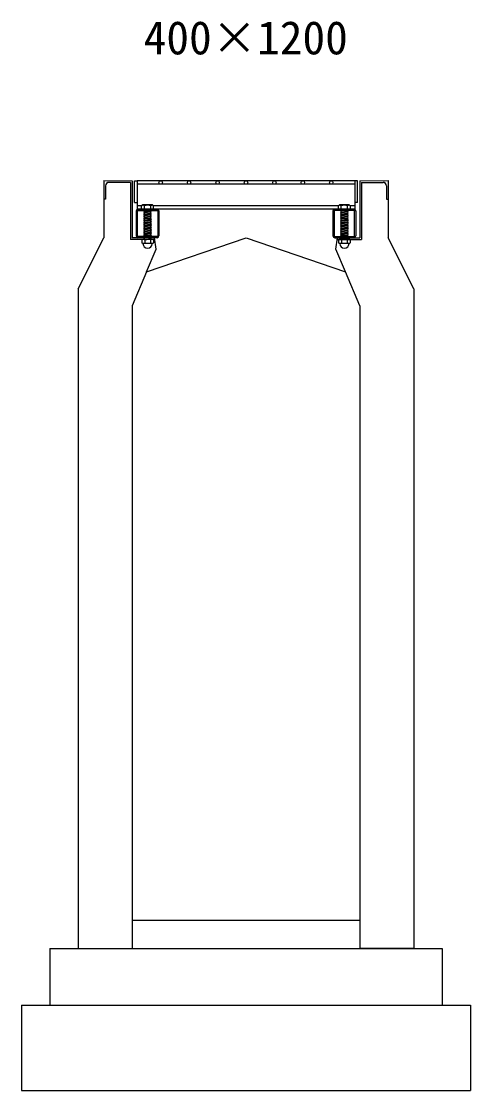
# Model space of a CAD drawing. Units: millimetres, scale not verified. Extents: x -16800 to 16800, y -5940 to 5940.
# Drawn here: x -6170 to -5380, y -3340 to -1459 of the extents above; entities that cross this region are included whole.
import ezdxf
from ezdxf.enums import TextEntityAlignment as Align

# ---------------------------------------------------------------- set-up
doc = ezdxf.new("R2010")
doc.units = ezdxf.units.MM
doc.header["$LTSCALE"] = 20
doc.linetypes.add('DOTTED', pattern=[1.75, 0.25, -1.5])
for name, color, linetype, lineweight in [('0-2_HATCH', 6, 'Continuous', 25), ('0-5_OUTLINE', 3, 'Continuous', 25), ('0-6_TXT', 7, 'Continuous', 25), ('0-A__0-5_D-BMK', 6, 'Continuous', 25)]:
    doc.layers.add(name, color=color, linetype=linetype, lineweight=lineweight)
doc.styles.add('ＭＳ ゴシック', font='')
doc.styles.get('ＭＳ ゴシック').set_extended_font_data('MS Gothic')

msp = doc.modelspace()

# ---------------------------------------------------------------- linework, layer by layer
at = {"layer": '0-2_HATCH'}
for p, q in [((-6021.8, -1748.23), (-6021.8, -1772.18)), ((-5978.18, -1742.81), (-6015.94, -1742.43)), ((-5978.18, -1742.81), (-5978.18, -1842.84)), ((-5974.98, -1739.64), (-5974.98, -1839.64)), ((-5575.02, -1739.64), (-5575.02, -1839.64)), ((-5571.82, -1742.81), (-5534.06, -1742.43)), ((-5571.82, -1742.81), (-5571.82, -1842.84)), ((-5528.2, -1748.23), (-5528.2, -1772.18)), ((-6021.8, -1772.18), (-6025, -1772.15)), ((-5528.2, -1772.18), (-5525, -1772.15)), ((-5935.98, -1839.64), (-5974.98, -1839.64)), ((-5932.98, -1859.64), (-5935.98, -1839.64)), ((-5617.02, -1859.64), (-5614.02, -1839.64)), ((-5614.02, -1839.64), (-5575.02, -1839.64)), ((-5935.5, -1842.84), (-5978.18, -1842.84)), ((-5949.79, -1899.64), (-5932.98, -1859.64)), ((-5600.21, -1899.64), (-5617.02, -1859.64)), ((-5614.5, -1842.84), (-5571.82, -1842.84))]:
    msp.add_line(p, q, dxfattribs=at)
for centre, start, end in [((-6016, -1748.23), 89.42706, 180), ((-5534, -1748.23), 0, 90.57294)]:
    msp.add_arc(centre, 5.8, start, end, dxfattribs=at)
at = {"layer": '0-5_OUTLINE'}
for p, q in [((-6025, -1739.14), (-5974.98, -1739.64)), ((-6025, -1739.14), (-6025, -1839.64)), ((-5575.02, -1739.64), (-5525, -1739.14)), ((-5525, -1739.14), (-5525, -1839.64)), ((-6070, -1929.64), (-6025, -1839.64)), ((-5480, -1929.64), (-5525, -1839.64)), ((-5949.8, -1899.64), (-5975, -1959.64)), ((-5575, -1959.64), (-5600.21, -1899.64)), ((-6070, -1929.64), (-6070, -3089.64)), ((-5480, -1929.64), (-5480, -3089.64)), ((-5975, -1959.64), (-5975, -3089.64)), ((-5575, -1959.64), (-5575, -3089.64)), ((-5975, -3039.64), (-5575, -3039.64)), ((-6120, -3089.64), (-6120, -3189.64)), ((-6120, -3089.64), (-5430, -3089.64)), ((-6070, -3089.64), (-5975, -3089.64)), ((-5480, -3089.64), (-5575, -3089.64)), ((-5430, -3089.64), (-5430, -3189.64)), ((-6170, -3189.64), (-6170, -3339.64)), ((-6170, -3189.64), (-5380, -3189.64)), ((-5380, -3189.64), (-5380, -3339.64)), ((-6170, -3339.64), (-5380, -3339.64))]:
    msp.add_line(p, q, dxfattribs=at)
msp.add_lwpolyline([(-5949.8, -1899.64), (-5775, -1839.64), (-5600.21, -1899.64)], dxfattribs=at)
at = {"layer": '0-A__0-5_D-BMK'}
for p, q in [((-5966.52, -1739.64), (-5966.52, -1789.64)), ((-5583.52, -1739.64), (-5966.52, -1739.64)), ((-5583.52, -1745.64), (-5966.52, -1745.64)), ((-5579.02, -1777.64), (-5579.02, -1739.64)), ((-5971.02, -1777.64), (-5966.52, -1777.64)), ((-5958.5, -1783.64), (-5966.52, -1783.64)), ((-5956.5, -1782.14), (-5958.5, -1783.64)), ((-5958.5, -1789.64), (-5958.5, -1783.64)), ((-5958.17, -1783.37), (-5956.5, -1782.14)), ((-5939.5, -1782.14), (-5956.5, -1782.14)), ((-5953.5, -1789.64), (-5953.5, -1783.64)), ((-5942.5, -1789.64), (-5942.5, -1783.64)), ((-5937.83, -1783.37), (-5939.5, -1782.14)), ((-5612.5, -1783.64), (-5937.5, -1783.64)), ((-5937.5, -1789.64), (-5937.5, -1783.64)), ((-5610.5, -1782.14), (-5612.5, -1783.64)), ((-5612.5, -1789.64), (-5612.5, -1783.64)), ((-5612.17, -1783.37), (-5610.5, -1782.14)), ((-5593.5, -1782.14), (-5610.5, -1782.14)), ((-5607.5, -1789.64), (-5607.5, -1783.64)), ((-5596.5, -1789.64), (-5596.5, -1783.64)), ((-5591.83, -1783.37), (-5593.5, -1782.14)), ((-5583.52, -1783.64), (-5591.5, -1783.64)), ((-5591.5, -1789.64), (-5591.5, -1783.64)), ((-5579.02, -1777.64), (-5583.52, -1777.64)), ((-5968.02, -1792.64), (-5968.02, -1836.64)), ((-5583.52, -1789.64), (-5966.52, -1789.64)), ((-5965.02, -1789.64), (-5931.02, -1789.64)), ((-5937.5, -1789.64), (-5958.5, -1789.64)), ((-5954.5, -1789.64), (-5941.5, -1789.64)), ((-5954.5, -1790.64), (-5953.5, -1789.64)), ((-5953.5, -1791.64), (-5954.5, -1790.64)), ((-5941.5, -1791.64), (-5954.5, -1792.64)), ((-5954.5, -1792.64), (-5953.5, -1791.64)), ((-5953.5, -1793.64), (-5954.5, -1792.64)), ((-5954.5, -1794.64), (-5953.5, -1793.64)), ((-5941.5, -1793.64), (-5954.5, -1794.64)), ((-5953.5, -1795.64), (-5954.5, -1794.64)), ((-5954.5, -1796.64), (-5953.5, -1795.64)), ((-5941.5, -1795.64), (-5954.5, -1796.64)), ((-5953.5, -1797.64), (-5954.5, -1796.64)), ((-5954.5, -1798.64), (-5953.5, -1797.64)), ((-5941.5, -1797.64), (-5954.5, -1798.64)), ((-5953.5, -1799.64), (-5954.5, -1798.64)), ((-5954.5, -1800.64), (-5953.5, -1799.64)), ((-5941.5, -1799.64), (-5954.5, -1800.64)), ((-5953.5, -1801.64), (-5954.5, -1800.64)), ((-5941.5, -1801.64), (-5954.5, -1802.64)), ((-5954.5, -1802.64), (-5953.5, -1801.64)), ((-5941.5, -1803.64), (-5954.5, -1804.64)), ((-5953.5, -1805.64), (-5954.5, -1804.64)), ((-5942.5, -1790.64), (-5941.5, -1789.64)), ((-5941.5, -1791.64), (-5942.5, -1790.64)), ((-5942.5, -1794.64), (-5941.5, -1793.64)), ((-5941.5, -1795.64), (-5942.5, -1794.64)), ((-5942.5, -1796.64), (-5941.5, -1795.64)), ((-5941.5, -1797.64), (-5942.5, -1796.64)), ((-5942.5, -1798.64), (-5941.5, -1797.64)), ((-5941.5, -1799.64), (-5942.5, -1798.64)), ((-5942.5, -1802.64), (-5941.5, -1801.64)), ((-5941.5, -1803.64), (-5942.5, -1802.64)), ((-5942.5, -1804.64), (-5941.5, -1803.64)), ((-5941.5, -1805.64), (-5942.5, -1804.64)), ((-5928.02, -1792.64), (-5928.02, -1836.64)), ((-5622.02, -1792.64), (-5622.02, -1836.64)), ((-5585.02, -1789.64), (-5619.02, -1789.64)), ((-5591.5, -1789.64), (-5612.5, -1789.64)), ((-5608.5, -1789.64), (-5595.5, -1789.64)), ((-5608.5, -1790.64), (-5607.5, -1789.64)), ((-5607.5, -1791.64), (-5608.5, -1790.64)), ((-5595.5, -1791.64), (-5608.5, -1792.64)), ((-5608.5, -1792.64), (-5607.5, -1791.64)), ((-5607.5, -1793.64), (-5608.5, -1792.64)), ((-5608.5, -1794.64), (-5607.5, -1793.64)), ((-5595.5, -1793.64), (-5608.5, -1794.64)), ((-5607.5, -1795.64), (-5608.5, -1794.64)), ((-5608.5, -1796.64), (-5607.5, -1795.64)), ((-5595.5, -1795.64), (-5608.5, -1796.64)), ((-5607.5, -1797.64), (-5608.5, -1796.64)), ((-5608.5, -1798.64), (-5607.5, -1797.64)), ((-5595.5, -1797.64), (-5608.5, -1798.64)), ((-5607.5, -1799.64), (-5608.5, -1798.64)), ((-5608.5, -1800.64), (-5607.5, -1799.64)), ((-5595.5, -1799.64), (-5608.5, -1800.64)), ((-5607.5, -1801.64), (-5608.5, -1800.64)), ((-5595.5, -1801.64), (-5608.5, -1802.64)), ((-5608.5, -1802.64), (-5607.5, -1801.64)), ((-5595.5, -1803.64), (-5608.5, -1804.64)), ((-5607.5, -1805.64), (-5608.5, -1804.64)), ((-5596.5, -1790.64), (-5595.5, -1789.64)), ((-5595.5, -1791.64), (-5596.5, -1790.64)), ((-5596.5, -1794.64), (-5595.5, -1793.64)), ((-5595.5, -1795.64), (-5596.5, -1794.64)), ((-5596.5, -1796.64), (-5595.5, -1795.64)), ((-5595.5, -1797.64), (-5596.5, -1796.64)), ((-5596.5, -1798.64), (-5595.5, -1797.64)), ((-5595.5, -1799.64), (-5596.5, -1798.64)), ((-5596.5, -1802.64), (-5595.5, -1801.64)), ((-5595.5, -1803.64), (-5596.5, -1802.64)), ((-5596.5, -1804.64), (-5595.5, -1803.64)), ((-5595.5, -1805.64), (-5596.5, -1804.64)), ((-5582.02, -1792.64), (-5582.02, -1836.64)), ((-5941.5, -1805.64), (-5954.5, -1806.64)), ((-5954.5, -1806.64), (-5953.5, -1805.64)), ((-5953.5, -1807.64), (-5954.5, -1806.64)), ((-5941.5, -1807.64), (-5954.5, -1808.64)), ((-5954.5, -1808.64), (-5953.5, -1807.64)), ((-5953.5, -1809.64), (-5954.5, -1808.64)), ((-5941.5, -1809.64), (-5954.5, -1810.64)), ((-5954.5, -1810.64), (-5953.5, -1809.64)), ((-5953.5, -1811.64), (-5954.5, -1810.64)), ((-5941.5, -1811.64), (-5954.5, -1812.64)), ((-5954.5, -1812.64), (-5953.5, -1811.64)), ((-5953.5, -1813.64), (-5954.5, -1812.64)), ((-5941.5, -1813.64), (-5954.5, -1814.64)), ((-5954.5, -1814.64), (-5953.5, -1813.64)), ((-5953.5, -1815.64), (-5954.5, -1814.64)), ((-5941.5, -1815.64), (-5954.5, -1816.64)), ((-5954.5, -1816.64), (-5953.5, -1815.64)), ((-5953.5, -1817.64), (-5954.5, -1816.64)), ((-5941.5, -1817.64), (-5954.5, -1818.64)), ((-5954.5, -1818.64), (-5953.5, -1817.64)), ((-5953.5, -1819.64), (-5954.5, -1818.64)), ((-5941.5, -1819.64), (-5954.5, -1820.64)), ((-5954.5, -1820.64), (-5953.5, -1819.64)), ((-5953.5, -1821.64), (-5954.5, -1820.64)), ((-5941.5, -1821.64), (-5954.5, -1822.64)), ((-5954.5, -1822.64), (-5953.5, -1821.64)), ((-5953.5, -1823.64), (-5954.5, -1822.64)), ((-5941.5, -1823.64), (-5954.5, -1824.64)), ((-5954.5, -1824.64), (-5953.5, -1823.64)), ((-5942.5, -1806.64), (-5941.5, -1805.64)), ((-5942.5, -1806.64), (-5941.5, -1807.64)), ((-5942.5, -1808.64), (-5941.5, -1807.64)), ((-5942.5, -1808.64), (-5941.5, -1809.64)), ((-5942.5, -1810.64), (-5941.5, -1809.64)), ((-5942.5, -1810.64), (-5941.5, -1811.64)), ((-5942.5, -1812.64), (-5941.5, -1811.64)), ((-5942.5, -1812.64), (-5941.5, -1813.64)), ((-5942.5, -1814.64), (-5941.5, -1813.64)), ((-5942.5, -1814.64), (-5941.5, -1815.64)), ((-5942.5, -1816.64), (-5941.5, -1815.64)), ((-5942.5, -1816.64), (-5941.5, -1817.64)), ((-5942.5, -1818.64), (-5941.5, -1817.64)), ((-5942.5, -1818.64), (-5941.5, -1819.64)), ((-5942.5, -1820.64), (-5941.5, -1819.64)), ((-5942.5, -1820.64), (-5941.5, -1821.64)), ((-5942.5, -1822.64), (-5941.5, -1821.64)), ((-5942.5, -1822.64), (-5941.5, -1823.64)), ((-5942.5, -1824.64), (-5941.5, -1823.64)), ((-5595.5, -1805.64), (-5608.5, -1806.64)), ((-5608.5, -1806.64), (-5607.5, -1805.64)), ((-5607.5, -1807.64), (-5608.5, -1806.64)), ((-5595.5, -1807.64), (-5608.5, -1808.64)), ((-5608.5, -1808.64), (-5607.5, -1807.64)), ((-5607.5, -1809.64), (-5608.5, -1808.64)), ((-5595.5, -1809.64), (-5608.5, -1810.64)), ((-5608.5, -1810.64), (-5607.5, -1809.64)), ((-5607.5, -1811.64), (-5608.5, -1810.64)), ((-5595.5, -1811.64), (-5608.5, -1812.64)), ((-5608.5, -1812.64), (-5607.5, -1811.64)), ((-5607.5, -1813.64), (-5608.5, -1812.64)), ((-5595.5, -1813.64), (-5608.5, -1814.64)), ((-5608.5, -1814.64), (-5607.5, -1813.64)), ((-5607.5, -1815.64), (-5608.5, -1814.64)), ((-5595.5, -1815.64), (-5608.5, -1816.64)), ((-5608.5, -1816.64), (-5607.5, -1815.64)), ((-5607.5, -1817.64), (-5608.5, -1816.64)), ((-5595.5, -1817.64), (-5608.5, -1818.64)), ((-5608.5, -1818.64), (-5607.5, -1817.64)), ((-5607.5, -1819.64), (-5608.5, -1818.64)), ((-5595.5, -1819.64), (-5608.5, -1820.64)), ((-5608.5, -1820.64), (-5607.5, -1819.64)), ((-5607.5, -1821.64), (-5608.5, -1820.64)), ((-5595.5, -1821.64), (-5608.5, -1822.64)), ((-5608.5, -1822.64), (-5607.5, -1821.64)), ((-5607.5, -1823.64), (-5608.5, -1822.64)), ((-5595.5, -1823.64), (-5608.5, -1824.64)), ((-5608.5, -1824.64), (-5607.5, -1823.64)), ((-5596.5, -1806.64), (-5595.5, -1805.64)), ((-5596.5, -1806.64), (-5595.5, -1807.64)), ((-5596.5, -1808.64), (-5595.5, -1807.64)), ((-5596.5, -1808.64), (-5595.5, -1809.64)), ((-5596.5, -1810.64), (-5595.5, -1809.64)), ((-5596.5, -1810.64), (-5595.5, -1811.64)), ((-5596.5, -1812.64), (-5595.5, -1811.64)), ((-5596.5, -1812.64), (-5595.5, -1813.64)), ((-5596.5, -1814.64), (-5595.5, -1813.64)), ((-5596.5, -1814.64), (-5595.5, -1815.64)), ((-5596.5, -1816.64), (-5595.5, -1815.64)), ((-5596.5, -1816.64), (-5595.5, -1817.64)), ((-5596.5, -1818.64), (-5595.5, -1817.64)), ((-5596.5, -1818.64), (-5595.5, -1819.64)), ((-5596.5, -1820.64), (-5595.5, -1819.64)), ((-5596.5, -1820.64), (-5595.5, -1821.64)), ((-5596.5, -1822.64), (-5595.5, -1821.64)), ((-5596.5, -1822.64), (-5595.5, -1823.64)), ((-5596.5, -1824.64), (-5595.5, -1823.64)), ((-5931.02, -1839.64), (-5965.02, -1839.64)), ((-5953.5, -1825.64), (-5954.5, -1824.64)), ((-5941.5, -1825.64), (-5954.5, -1826.64)), ((-5954.5, -1826.64), (-5953.5, -1825.64)), ((-5953.5, -1827.64), (-5954.5, -1826.64)), ((-5941.5, -1827.64), (-5954.5, -1828.64)), ((-5954.5, -1828.64), (-5953.5, -1827.64)), ((-5953.5, -1829.64), (-5954.5, -1828.64)), ((-5941.5, -1829.64), (-5954.5, -1830.64)), ((-5954.5, -1830.64), (-5953.5, -1829.64)), ((-5953.5, -1831.64), (-5954.5, -1830.64)), ((-5941.5, -1831.64), (-5954.5, -1832.64)), ((-5954.5, -1832.64), (-5953.5, -1831.64)), ((-5953.5, -1833.64), (-5954.5, -1832.64)), ((-5954.5, -1834.64), (-5953.5, -1833.64)), ((-5941.5, -1833.65), (-5954.5, -1834.65)), ((-5953.5, -1835.64), (-5954.5, -1834.65)), ((-5941.49, -1835.65), (-5954.49, -1836.65)), ((-5954.49, -1836.65), (-5953.49, -1835.65)), ((-5953.49, -1837.65), (-5954.49, -1836.65)), ((-5954.49, -1838.65), (-5953.49, -1837.65)), ((-5953.49, -1839.65), (-5954.49, -1838.65)), ((-5954.49, -1840.65), (-5953.49, -1839.65)), ((-5953.49, -1841.65), (-5954.49, -1840.65)), ((-5954.49, -1842.65), (-5953.49, -1841.65)), ((-5954.3, -1842.84), (-5954.49, -1842.65)), ((-5942.5, -1824.64), (-5941.5, -1825.64)), ((-5942.5, -1826.64), (-5941.5, -1825.64)), ((-5942.5, -1826.64), (-5941.5, -1827.64)), ((-5942.5, -1828.64), (-5941.5, -1827.64)), ((-5942.5, -1828.64), (-5941.5, -1829.64)), ((-5942.5, -1830.64), (-5941.5, -1829.64)), ((-5942.5, -1830.64), (-5941.5, -1831.64)), ((-5942.5, -1832.64), (-5941.5, -1831.64)), ((-5942.5, -1832.64), (-5941.5, -1833.65)), ((-5942.5, -1834.65), (-5941.5, -1833.65)), ((-5942.5, -1834.65), (-5941.49, -1835.65)), ((-5942.49, -1836.65), (-5941.49, -1835.65)), ((-5942.49, -1836.65), (-5941.49, -1837.65)), ((-5942.49, -1838.65), (-5941.49, -1837.65)), ((-5942.49, -1838.65), (-5941.49, -1839.65)), ((-5942.49, -1840.65), (-5941.49, -1839.65)), ((-5942.49, -1840.65), (-5941.49, -1841.65)), ((-5942.49, -1842.65), (-5941.49, -1841.65)), ((-5942.49, -1842.65), (-5942.3, -1842.84)), ((-5619.02, -1839.64), (-5585.02, -1839.64)), ((-5607.5, -1825.64), (-5608.5, -1824.64)), ((-5595.5, -1825.64), (-5608.5, -1826.64)), ((-5608.5, -1826.64), (-5607.5, -1825.64)), ((-5607.5, -1827.64), (-5608.5, -1826.64)), ((-5595.5, -1827.64), (-5608.5, -1828.64)), ((-5608.5, -1828.64), (-5607.5, -1827.64)), ((-5607.5, -1829.64), (-5608.5, -1828.64)), ((-5595.5, -1829.64), (-5608.5, -1830.64)), ((-5608.5, -1830.64), (-5607.5, -1829.64)), ((-5607.5, -1831.64), (-5608.5, -1830.64)), ((-5595.5, -1831.64), (-5608.5, -1832.64)), ((-5608.5, -1832.64), (-5607.5, -1831.64)), ((-5607.5, -1833.64), (-5608.5, -1832.64)), ((-5595.5, -1833.64), (-5608.5, -1834.65)), ((-5608.5, -1834.64), (-5607.5, -1833.64)), ((-5607.5, -1835.64), (-5608.5, -1834.65)), ((-5595.49, -1835.65), (-5608.49, -1836.65)), ((-5608.49, -1836.65), (-5607.49, -1835.65)), ((-5607.49, -1837.65), (-5608.49, -1836.65)), ((-5608.49, -1838.65), (-5607.49, -1837.65)), ((-5607.49, -1839.65), (-5608.49, -1838.65)), ((-5608.49, -1840.65), (-5607.49, -1839.65)), ((-5607.49, -1841.65), (-5608.49, -1840.65)), ((-5608.49, -1842.65), (-5607.49, -1841.65)), ((-5608.3, -1842.84), (-5608.49, -1842.65)), ((-5596.5, -1824.64), (-5595.5, -1825.64)), ((-5596.5, -1826.64), (-5595.5, -1825.64)), ((-5596.5, -1826.64), (-5595.5, -1827.64)), ((-5596.5, -1828.64), (-5595.5, -1827.64)), ((-5596.5, -1828.64), (-5595.5, -1829.64)), ((-5596.5, -1830.64), (-5595.5, -1829.64)), ((-5596.5, -1830.64), (-5595.5, -1831.64)), ((-5596.5, -1832.64), (-5595.5, -1831.64)), ((-5596.5, -1832.64), (-5595.5, -1833.65)), ((-5596.5, -1834.65), (-5595.5, -1833.65)), ((-5596.5, -1834.65), (-5595.49, -1835.65)), ((-5596.49, -1836.65), (-5595.49, -1835.65)), ((-5596.49, -1836.65), (-5595.49, -1837.65)), ((-5596.49, -1838.65), (-5595.49, -1837.65)), ((-5596.49, -1838.65), (-5595.49, -1839.65)), ((-5596.49, -1840.65), (-5595.49, -1839.65)), ((-5596.49, -1840.65), (-5595.49, -1841.65)), ((-5596.49, -1842.65), (-5595.49, -1841.65)), ((-5596.49, -1842.65), (-5596.3, -1842.84)), ((-5957.34, -1842.84), (-5958.21, -1843.49)), ((-5958.21, -1843.49), (-5958.21, -1848.68)), ((-5956.51, -1849.65), (-5958.21, -1848.68)), ((-5938.66, -1842.84), (-5957.34, -1842.84)), ((-5956.51, -1849.97), (-5956.51, -1849.65)), ((-5939.49, -1849.65), (-5956.51, -1849.65)), ((-5939.49, -1849.97), (-5956.51, -1849.97)), ((-5953.1, -1843.49), (-5953.1, -1848.68)), ((-5942.9, -1843.49), (-5942.9, -1848.68)), ((-5939.49, -1849.65), (-5937.79, -1848.68)), ((-5939.49, -1849.97), (-5939.49, -1849.65)), ((-5938.66, -1842.84), (-5937.79, -1843.49)), ((-5937.79, -1843.49), (-5937.79, -1848.68)), ((-5611.34, -1842.84), (-5612.21, -1843.49)), ((-5612.21, -1843.49), (-5612.21, -1848.68)), ((-5610.51, -1849.65), (-5612.21, -1848.68)), ((-5592.66, -1842.84), (-5611.34, -1842.84)), ((-5610.51, -1849.97), (-5610.51, -1849.65)), ((-5593.49, -1849.65), (-5610.51, -1849.65)), ((-5593.49, -1849.97), (-5610.51, -1849.97)), ((-5607.1, -1843.49), (-5607.1, -1848.68)), ((-5596.9, -1843.49), (-5596.9, -1848.68)), ((-5593.49, -1849.65), (-5591.79, -1848.68)), ((-5593.49, -1849.97), (-5593.49, -1849.65)), ((-5592.66, -1842.84), (-5591.79, -1843.49)), ((-5591.79, -1843.49), (-5591.79, -1848.68))]:
    msp.add_line(p, q, dxfattribs=at)
at = {"layer": '0-A__0-5_D-BMK', "linetype": 'DOTTED'}
for p, q in [((-5941.5, -1789.64), (-5954.5, -1790.64)), ((-5595.5, -1789.64), (-5608.5, -1790.64)), ((-5941.49, -1837.65), (-5954.49, -1838.65)), ((-5941.49, -1839.65), (-5954.49, -1840.65)), ((-5941.49, -1841.65), (-5954.49, -1842.65)), ((-5595.49, -1837.65), (-5608.49, -1838.65)), ((-5595.49, -1839.65), (-5608.49, -1840.65)), ((-5595.49, -1841.65), (-5608.49, -1842.65)), ((-5954.3, -1842.84), (-5942.3, -1842.84)), ((-5608.3, -1842.84), (-5596.3, -1842.84))]:
    msp.add_line(p, q, dxfattribs=at)
at = {"layer": '0-A__0-5_D-BMK'}
for points in [[(-5971.02, -1777.64), (-5971.02, -1739.64), (-5966.52, -1739.64)], [(-5579.02, -1739.64), (-5583.52, -1739.64), (-5583.52, -1789.64)], [(-5954.5, -1804.64), (-5953.5, -1803.64), (-5954.5, -1802.64)], [(-5941.5, -1793.64), (-5942.5, -1792.64), (-5941.5, -1791.64)], [(-5941.5, -1801.64), (-5942.5, -1800.64), (-5941.5, -1799.64)], [(-5608.5, -1804.64), (-5607.5, -1803.64), (-5608.5, -1802.64)], [(-5595.5, -1793.64), (-5596.5, -1792.64), (-5595.5, -1791.64)], [(-5595.5, -1801.64), (-5596.5, -1800.64), (-5595.5, -1799.64)]]:
    msp.add_lwpolyline(points, dxfattribs=at)
for points in [[(-5930.32, -1791.94), (-5930.32, -1837.34), (-5965.72, -1837.34), (-5965.72, -1791.94)], [(-5619.72, -1791.94), (-5619.72, -1837.34), (-5584.32, -1837.34), (-5584.32, -1791.94)]]:
    msp.add_lwpolyline(points, close=True, dxfattribs=at)
for centre in [(-5925.02, -1742.64), (-5875.02, -1742.64), (-5825.02, -1742.64), (-5775.02, -1742.64), (-5725.02, -1742.64), (-5675.02, -1742.64), (-5625.02, -1742.64)]:
    msp.add_circle(centre, 3, dxfattribs=at)
for centre, radius, start, end in [((-5956, -1786.27), 3.62, 46.39563, 133.60437), ((-5948, -1798.27), 15.62, 69.39075, 110.60925), ((-5940, -1786.27), 3.62, 46.39563, 133.60437), ((-5610, -1786.27), 3.62, 46.39563, 133.60437), ((-5602, -1798.27), 15.62, 69.39075, 110.60925), ((-5594, -1786.27), 3.62, 46.39563, 133.60437), ((-5965.02, -1792.64), 3, 90, 180), ((-5931.02, -1792.64), 3, 0, 90), ((-5619.02, -1792.64), 3, 90, 180), ((-5585.02, -1792.64), 3, 0, 90), ((-5965.02, -1836.64), 3, 180, 270), ((-5931.02, -1836.64), 3, 270, 0), ((-5619.02, -1836.64), 3, 180, 270), ((-5585.02, -1836.64), 3, 270, 0), ((-5955.65, -1848.19), 5.35, 61.49832, 118.50684), ((-5955.65, -1843.98), 5.35, 241.49843, 298.50089), ((-5948, -1849.97), 8.19, 180, 359.99995), ((-5948, -1863.26), 20.42, 75.52621, 104.47362), ((-5948, -1828.91), 20.42, 255.52638, 284.47374), ((-5940.35, -1848.19), 5.35, 61.49231, 118.50169), ((-5940.35, -1843.98), 5.35, 241.49989, 298.5), ((-5609.65, -1848.19), 5.35, 61.49832, 118.50684), ((-5609.65, -1843.98), 5.35, 241.49843, 298.50089), ((-5602, -1849.97), 8.19, 180, 359.99995), ((-5602, -1863.26), 20.42, 75.52621, 104.47362), ((-5602, -1828.91), 20.42, 255.52638, 284.47374), ((-5594.35, -1848.19), 5.35, 61.49231, 118.50169), ((-5594.35, -1843.98), 5.35, 241.49989, 298.5)]:
    msp.add_arc(centre, radius, start, end, dxfattribs=at)

# ---------------------------------------------------------------- texts
at = {"layer": '0-6_TXT', "style": 'ＭＳ ゴシック'}
msp.add_text('400×1200', height=58.65, dxfattribs=at).set_placement((-5955, -1534.84), align=Align.BOTTOM_LEFT)

doc.saveas('drawing.dxf')
